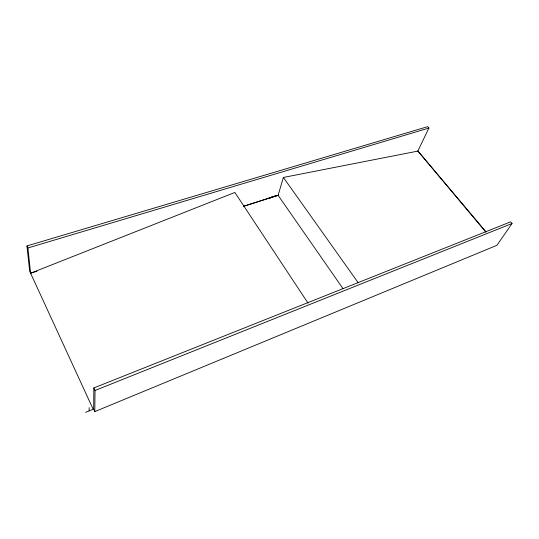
<?xml version="1.0" encoding="UTF-8"?>
<svg xmlns="http://www.w3.org/2000/svg" width="539" height="539" viewBox="0 0 539 539"><rect width="100%" height="100%" fill="white"/><g stroke="black" fill="none" stroke-linecap="round" stroke-linejoin="round"><path stroke-width="0.81" d="M93.847 387.952L93.671 409.168L94.797 411.607L496.911 245.312L512.05 223.49L510.615 221.839L93.847 387.952L95.026 390.479L94.797 411.607M271.771 196.991L268.698 198.46L275.126 195.953M243.817 206.289L277.39 195.448L268.786 198.157M486.01 231.844L417.941 151.088L283.386 177.452L278.104 195.34L343.02 288.661M417.658 151.419L428.909 128.046L427.69 126.645L26.95 245.939L29.679 271.238L93.166 409.249L85.553 412.355M417.941 151.088L485.834 232.114M95.026 390.479L512.05 223.49M26.95 245.939L27.907 247.98L30.595 273.226L234.849 192.443L308.038 303.12M30.595 273.226L37.023 271.205M243.399 206.262L278.73 195.138M27.907 247.98L428.909 128.046M283.386 177.452L358.26 282.827M277.033 195.354L277.302 195.751M89.151 410.873L89.157 407.625"/></g></svg>
